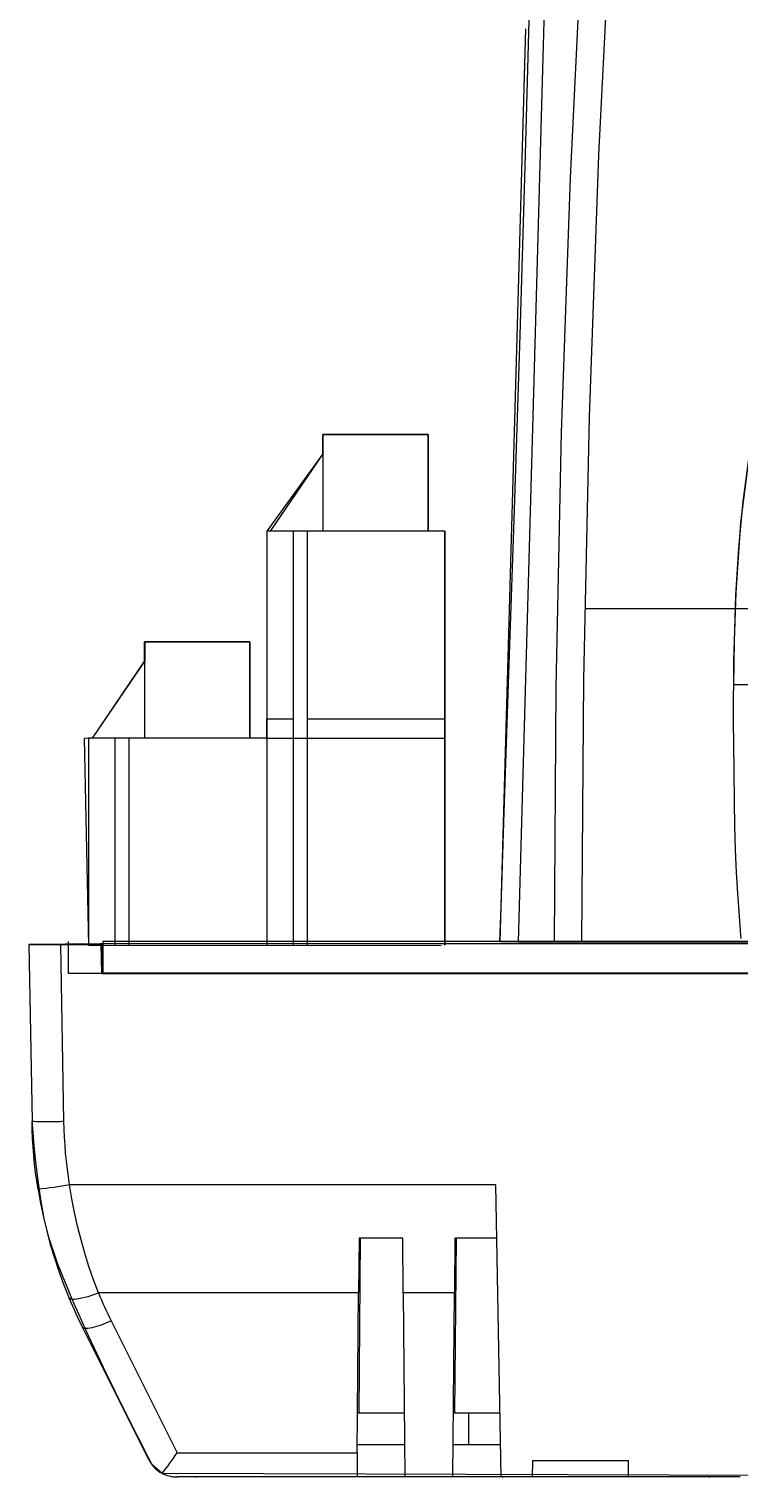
# Model space of a CAD drawing. Header units: metres. Extents: x 0 to 3575, y 0 to 842.
# Drawn here: x 2453.4 to 2494.7, y 583.6 to 667.9 of the extents above; entities that cross this region are included whole.
import ezdxf

# ---------------------------------------------------------------- set-up
doc = ezdxf.new("R2010")
doc.units = ezdxf.units.M
doc.layers.add('SCHEMATICS', color=7, linetype='Continuous')

msp = doc.modelspace()

# ---------------------------------------------------------------- linework, layer by layer
at = {"layer": 'SCHEMATICS', "color": 7}
for p, q in [((2485.013, 728.414), (2481.828, 614.765)), ((2482.253, 667.872), (2480.765, 614.765)), ((2470.471, 644.274), (2476.591, 644.274)), ((2470.471, 643.151), (2470.471, 644.274)), ((2476.592, 644.274), (2470.472, 644.274)), ((2470.472, 644.274), (2470.472, 643.151)), ((2476.591, 644.274), (2476.591, 638.661)), ((2476.592, 638.661), (2476.592, 644.274)), ((2470.472, 643.151), (2467.208, 638.661)), ((2470.471, 643.151), (2467.408, 638.661)), ((2470.471, 643.151), (2470.471, 638.661)), ((2467.206, 638.661), (2467.206, 627.741)), ((2468.736, 638.661), (2467.206, 638.661)), ((2467.208, 638.661), (2467.208, 626.618)), ((2468.736, 638.661), (2468.736, 626.618)), ((2469.551, 638.661), (2468.736, 638.661)), ((2477.568, 638.661), (2469.55, 638.661)), ((2469.551, 638.661), (2469.551, 626.618)), ((2477.57, 638.661), (2476.592, 638.661)), ((2477.568, 638.661), (2477.568, 627.741)), ((2477.57, 614.573), (2477.57, 638.661)), ((2588.326, 634.135), (2485.717, 634.135)), ((2460.106, 632.231), (2466.223, 632.231)), ((2460.106, 631.109), (2460.106, 632.231)), ((2466.225, 632.231), (2460.108, 632.231)), ((2460.108, 632.231), (2460.108, 631.109)), ((2466.223, 632.231), (2466.223, 626.618)), ((2466.225, 626.618), (2466.225, 632.231)), ((2460.106, 631.109), (2457.044, 626.618)), ((2460.108, 631.109), (2457.046, 626.618)), ((2460.106, 631.109), (2460.106, 626.618)), ((2581.394, 629.726), (2494.372, 629.726)), ((2467.206, 627.741), (2468.736, 627.741)), ((2467.206, 626.618), (2467.206, 627.741)), ((2469.551, 627.741), (2477.569, 627.741)), ((2477.569, 627.741), (2477.569, 626.618)), ((2457.046, 626.618), (2456.586, 626.599)), ((2456.586, 626.599), (2456.842, 614.573)), ((2456.842, 626.618), (2456.842, 614.573)), ((2458.372, 626.618), (2456.842, 626.618)), ((2458.372, 626.618), (2458.372, 614.573)), ((2459.188, 626.618), (2458.372, 626.618)), ((2467.207, 626.618), (2459.188, 626.618)), ((2459.188, 626.618), (2459.188, 614.573)), ((2467.208, 626.618), (2466.225, 626.618)), ((2467.207, 626.618), (2468.737, 626.618)), ((2467.207, 626.618), (2467.207, 614.573)), ((2468.737, 626.618), (2469.552, 626.618)), ((2468.737, 626.618), (2468.737, 614.573)), ((2469.551, 626.618), (2477.569, 626.618)), ((2469.552, 626.618), (2469.552, 614.573)), ((2477.569, 626.618), (2477.569, 614.573)), ((2457.572, 614.66), (2453.375, 614.621)), ((2453.375, 614.621), (2453.555, 604.337)), ((2453.376, 614.621), (2453.556, 604.337)), ((2455.232, 614.621), (2457.587, 614.621)), ((2455.235, 614.621), (2455.233, 614.621)), ((2455.413, 604.337), (2455.233, 614.621)), ((2455.668, 612.936), (2455.668, 614.797)), ((2456.842, 614.573), (2477.359, 614.563)), ((2633.214, 614.659), (2457.524, 614.659)), ((2457.614, 612.912), (2457.572, 614.66)), ((2457.657, 614.618), (2457.586, 614.618)), ((2457.587, 614.622), (2457.587, 614.622)), ((2457.587, 614.622), (2457.587, 612.948)), ((2457.587, 614.621), (2457.587, 614.621)), ((2457.655, 614.619), (2457.655, 614.619)), ((2457.655, 612.941), (2457.655, 614.619)), ((2457.658, 614.618), (2457.658, 614.618)), ((2593.282, 614.765), (2480.765, 614.765)), ((2481.828, 614.765), (2483.948, 614.765)), ((2483.948, 614.765), (2485.543, 614.765)), ((2485.542, 614.765), (2504.117, 614.765)), ((2458.457, 612.936), (2455.668, 612.936)), ((2457.584, 612.947), (2632.797, 612.943)), ((2632.847, 612.912), (2457.614, 612.912)), ((2538.398, 612.936), (2458.457, 612.936)), ((2480.542, 600.632), (2455.74, 600.632)), ((2455.742, 600.631), (2455.741, 600.631)), ((2480.838, 583.646), (2480.541, 600.631)), ((2472.578, 597.54), (2472.549, 594.354)), ((2472.652, 597.539), (2472.562, 587.366)), ((2475.125, 597.54), (2472.578, 597.54)), ((2475.152, 594.354), (2475.125, 597.54)), ((2478.155, 597.54), (2478.126, 594.354)), ((2478.222, 597.54), (2478.132, 587.367)), ((2480.601, 597.539), (2478.16, 597.539)), ((2455.697, 594.089), (2455.7, 594.08)), ((2455.7, 594.08), (2455.706, 594.073)), ((2455.706, 594.073), (2455.71, 594.065)), ((2455.71, 594.065), (2455.718, 594.058)), ((2455.718, 594.058), (2455.731, 594.045)), ((2455.731, 594.045), (2455.751, 594.032)), ((2455.751, 594.032), (2455.772, 594.021)), ((2455.772, 594.021), (2455.797, 594.012)), ((2455.797, 594.012), (2455.86, 593.998)), ((2455.86, 593.998), (2455.935, 593.99)), ((2455.935, 593.99), (2456.028, 593.993)), ((2456.028, 593.993), (2456.25, 594.016)), ((2456.25, 594.016), (2456.812, 594.145)), ((2456.812, 594.145), (2457.412, 594.353)), ((2472.55, 594.354), (2457.411, 594.354)), ((2472.473, 585.056), (2472.549, 594.353)), ((2478.127, 594.354), (2475.152, 594.354)), ((2475.152, 594.354), (2475.247, 583.647)), ((2478.035, 583.646), (2478.126, 594.353)), ((2456.497, 592.337), (2456.493, 592.343)), ((2456.503, 592.328), (2456.497, 592.337)), ((2460.329, 584.676), (2456.502, 592.328)), ((2456.509, 592.323), (2456.503, 592.328)), ((2456.515, 592.316), (2456.509, 592.323)), ((2456.53, 592.304), (2456.515, 592.316)), ((2456.55, 592.295), (2456.53, 592.304)), ((2456.572, 592.284), (2456.55, 592.295)), ((2456.598, 592.279), (2456.572, 592.284)), ((2456.659, 592.271), (2456.598, 592.279)), ((2456.734, 592.271), (2456.659, 592.271)), ((2456.824, 592.275), (2456.734, 592.271)), ((2457.04, 592.315), (2456.824, 592.275)), ((2457.579, 592.481), (2457.04, 592.315)), ((2458.155, 592.724), (2457.579, 592.481)), ((2458.155, 592.724), (2461.989, 585.056)), ((2472.491, 587.368), (2475.214, 587.368)), ((2478.066, 587.368), (2478.968, 587.368)), ((2478.967, 587.368), (2478.972, 587.368)), ((2478.967, 585.509), (2478.968, 587.368)), ((2478.968, 587.368), (2478.973, 587.368)), ((2478.973, 587.368), (2480.773, 587.368)), ((2475.23, 585.508), (2472.477, 585.508)), ((2478.966, 585.509), (2478.049, 585.509)), ((2480.805, 585.508), (2478.966, 585.508)), ((2461.989, 585.056), (2472.473, 585.056)), ((2472.473, 585.056), (2472.459, 583.646)), ((2482.664, 584.578), (2482.647, 583.646)), ((2482.664, 584.578), (2482.665, 584.578)), ((2488.262, 584.577), (2482.67, 584.577)), ((2482.67, 584.577), (2482.671, 584.577)), ((2487.521, 584.578), (2487.521, 584.578)), ((2487.527, 584.577), (2487.527, 584.577)), ((2488.262, 583.645), (2488.262, 584.577)), ((2460.499, 584.4), (2461.123, 583.863)), ((2461.123, 583.863), (2524.23, 583.645)), ((2461.987, 583.647), (2461.99, 583.647)), ((2472.459, 583.646), (2461.989, 583.646)), ((2461.993, 583.647), (2461.996, 583.647)), ((2461.993, 583.647), (2461.994, 583.647)), ((2461.995, 583.648), (2461.998, 583.648)), ((2461.995, 583.646), (2461.998, 583.646)), ((2461.996, 583.647), (2461.999, 583.647)), ((2461.998, 583.647), (2461.998, 583.647)), ((2461.999, 583.647), (2462, 583.647)), ((2462, 583.647), (2462.003, 583.647)), ((2462.004, 583.647), (2462.006, 583.647)), ((2462.009, 583.647), (2462.011, 583.647)), ((2462.009, 583.647), (2462.01, 583.647)), ((2462.01, 583.646), (2462.013, 583.646)), ((2462.011, 583.647), (2462.014, 583.647)), ((2462.012, 583.647), (2462.015, 583.647)), ((2462.014, 583.647), (2462.015, 583.647)), ((2462.015, 583.647), (2462.017, 583.647)), ((2462.015, 583.646), (2462.016, 583.646)), ((2462.017, 583.647), (2462.019, 583.647)), ((2462.017, 583.647), (2462.018, 583.645)), ((2462.019, 583.647), (2462.021, 583.647)), ((2462.019, 583.646), (2462.021, 583.646)), ((2462.021, 583.647), (2462.023, 583.645)), ((2462.021, 583.645), (2462.022, 583.645)), ((2462.022, 583.646), (2462.025, 583.644)), ((2462.023, 583.647), (2462.026, 583.645)), ((2462.026, 583.645), (2462.027, 583.645)), ((2462.026, 583.645), (2462.026, 583.645)), ((2462.027, 583.645), (2462.03, 583.645)), ((2462.027, 583.644), (2462.03, 583.644)), ((2462.03, 583.645), (2462.035, 583.645)), ((2462.03, 583.644), (2462.035, 583.644)), ((2462.031, 583.645), (2462.031, 583.645)), ((2462.035, 583.645), (2462.04, 583.645)), ((2462.035, 583.644), (2462.04, 583.644)), ((2462.036, 583.645), (2462.037, 583.645)), ((2462.039, 583.645), (2462.041, 583.645)), ((2462.04, 583.645), (2462.041, 583.645)), ((2462.041, 583.645), (2462.042, 583.645)), ((2462.041, 583.644), (2462.042, 583.644)), ((2462.042, 583.645), (2462.044, 583.645)), ((2462.046, 583.645), (2462.048, 583.645)), ((2462.048, 583.645), (2462.051, 583.642)), ((2462.049, 583.645), (2462.05, 583.645)), ((2462.05, 583.645), (2462.052, 583.645)), ((2462.052, 583.645), (2462.053, 583.645)), ((2462.052, 583.644), (2462.053, 583.644)), ((2462.052, 583.642), (2462.055, 583.642)), ((2462.053, 583.645), (2462.055, 583.645)), ((2462.054, 583.642), (2462.057, 583.642)), ((2462.055, 583.645), (2462.058, 583.642)), ((2463.047, 583.648), (2463.052, 583.648)), ((2463.052, 583.647), (2463.057, 583.647)), ((2463.089, 583.644), (2463.097, 583.644)), ((2463.09, 583.645), (2463.098, 583.645)), ((2475.247, 583.646), (2472.46, 583.646)), ((2478.034, 583.647), (2475.245, 583.647)), ((2475.247, 583.647), (2475.248, 583.647)), ((2475.251, 583.647), (2475.252, 583.647)), ((2475.316, 583.642), (2475.317, 583.642)), ((2475.319, 583.641), (2475.32, 583.641)), ((2478.033, 583.642), (2478.034, 583.642)), ((2478.036, 583.646), (2478.035, 583.646)), ((2480.838, 583.646), (2478.036, 583.646)), ((2478.041, 583.647), (2478.04, 583.647)), ((2478.1, 583.642), (2478.098, 583.642)), ((2478.105, 583.642), (2478.103, 583.642)), ((2480.838, 583.646), (2480.841, 583.646)), ((2482.648, 583.647), (2480.839, 583.647)), ((2480.843, 583.647), (2480.846, 583.647)), ((2480.907, 583.643), (2480.911, 583.643)), ((2480.909, 583.642), (2480.913, 583.642)), ((2482.652, 583.646), (2482.647, 583.646)), ((2482.647, 583.643), (2482.652, 583.643)), ((2482.657, 583.647), (2482.652, 583.647)), ((2488.257, 583.647), (2482.653, 583.647)), ((2482.785, 583.642), (2482.78, 583.642)), ((2482.789, 583.642), (2482.784, 583.642)), ((2494.748, 583.647), (2488.257, 583.647)), ((2488.261, 583.647), (2488.263, 583.647)), ((2488.262, 583.645), (2488.264, 583.645)), ((2488.327, 583.64), (2488.328, 583.64)), ((2488.331, 583.64), (2488.332, 583.64)), ((2492.97, 583.642), (2492.974, 583.64)), ((2492.974, 583.642), (2492.978, 583.64)), ((2493.254, 583.646), (2493.259, 583.646)), ((2493.259, 583.647), (2493.264, 583.647))]:
    msp.add_line(p, q, dxfattribs=at)
for points in [[(2485.543, 614.763), (2485.653, 630.034), (2485.982, 645.3), (2486.532, 660.557), (2487.3, 675.805), (2488.288, 691.039), (2489.495, 706.259), (2490.92, 721.461), (2492.565, 736.643)], [(2483.948, 614.764), (2484.053, 629.586), (2484.364, 644.403), (2484.881, 659.213), (2485.604, 674.013), (2486.533, 688.801), (2487.668, 703.576), (2489.008, 718.335), (2490.554, 733.076)], [(2480.765, 614.765), (2480.836, 616.813), (2481.026, 622.32), (2481.298, 630.333), (2481.615, 639.9), (2481.941, 650.066), (2482.24, 659.879), (2482.475, 668.387), (2482.61, 674.634)], [(2494.418, 622.869), (2494.396, 624.771), (2494.367, 627.628), (2494.386, 631.163), (2494.509, 635.101), (2494.792, 639.166), (2495.29, 643.083), (2496.058, 646.575), (2497.153, 649.366)], [(2494.372, 629.726), (2494.41, 632.256), (2494.503, 634.933), (2494.667, 637.673), (2494.92, 640.391), (2495.277, 643.004), (2495.757, 645.427), (2496.377, 647.576), (2497.153, 649.366)], [(2494.813, 614.973), (2494.796, 615.166), (2494.751, 615.707), (2494.688, 616.534), (2494.615, 617.588), (2494.543, 618.808), (2494.48, 620.135), (2494.435, 621.509), (2494.418, 622.869)], [(2453.376, 614.621), (2453.49, 614.621), (2453.604, 614.621), (2453.719, 614.621), (2453.833, 614.621), (2453.948, 614.621), (2454.063, 614.621), (2454.177, 614.621), (2454.291, 614.621)], [(2454.291, 614.621), (2454.409, 614.621), (2454.527, 614.621), (2454.645, 614.621), (2454.763, 614.621), (2454.881, 614.621), (2454.999, 614.621), (2455.117, 614.621), (2455.235, 614.621)], [(2457.677, 612.97), (2632.604, 612.97), (2632.604, 614.798), (2457.677, 614.798), (2457.677, 612.97)], [(2481.295, 614.772), (2481.228, 614.772), (2481.162, 614.772), (2481.095, 614.771), (2481.029, 614.771), (2480.962, 614.77), (2480.896, 614.769), (2480.83, 614.767), (2480.764, 614.765)], [(2481.828, 614.765), (2481.761, 614.767), (2481.694, 614.769), (2481.627, 614.77), (2481.56, 614.771), (2481.494, 614.771), (2481.428, 614.772), (2481.361, 614.772), (2481.295, 614.772)], [(2453.906, 600.37), (2453.831, 600.863), (2453.764, 601.357), (2453.707, 601.852), (2453.659, 602.347), (2453.619, 602.844), (2453.588, 603.341), (2453.566, 603.839), (2453.553, 604.338)], [(2453.555, 604.337), (2453.566, 604.155), (2453.603, 603.653), (2453.666, 602.898), (2453.76, 601.956), (2453.886, 600.894), (2454.048, 599.779), (2454.248, 598.677), (2454.488, 597.654)], [(2453.556, 604.337), (2453.672, 604.333), (2453.788, 604.33), (2453.904, 604.327), (2454.02, 604.324), (2454.136, 604.322), (2454.252, 604.32), (2454.368, 604.319), (2454.485, 604.319)], [(2454.485, 604.319), (2454.601, 604.319), (2454.717, 604.32), (2454.833, 604.322), (2454.949, 604.324), (2455.065, 604.327), (2455.181, 604.33), (2455.297, 604.333), (2455.413, 604.337)], [(2455.741, 600.632), (2455.671, 601.093), (2455.609, 601.554), (2455.555, 602.016), (2455.51, 602.479), (2455.472, 602.942), (2455.444, 603.407), (2455.423, 603.872), (2455.411, 604.337)], [(2455.742, 600.631), (2455.513, 600.592), (2455.285, 600.555), (2455.056, 600.519), (2454.826, 600.485), (2454.597, 600.453), (2454.367, 600.423), (2454.137, 600.395), (2453.907, 600.369)], [(2457.412, 594.353), (2457.127, 595.116), (2456.864, 595.886), (2456.622, 596.663), (2456.403, 597.446), (2456.204, 598.235), (2456.028, 599.029), (2455.874, 599.828), (2455.742, 600.631)], [(2453.907, 600.369), (2454.05, 599.563), (2454.216, 598.762), (2454.406, 597.966), (2454.618, 597.176), (2454.854, 596.393), (2455.112, 595.618), (2455.393, 594.85), (2455.697, 594.09)], [(2454.488, 597.654), (2455.03, 596.043), (2455.844, 594.053), (2456.824, 591.866), (2457.864, 589.667), (2458.857, 587.637), (2459.699, 585.961), (2460.281, 584.821), (2460.499, 584.4)], [(2455.703, 594.071), (2455.796, 593.853), (2455.89, 593.635), (2455.986, 593.417), (2456.084, 593.2), (2456.183, 592.984), (2456.285, 592.769), (2456.388, 592.556), (2456.494, 592.343)], [(2457.412, 594.353), (2457.499, 594.146), (2457.587, 593.941), (2457.678, 593.736), (2457.77, 593.532), (2457.864, 593.329), (2457.959, 593.127), (2458.057, 592.925), (2458.156, 592.724)], [(2460.329, 584.676), (2460.397, 584.547), (2460.475, 584.425), (2460.562, 584.311), (2460.659, 584.203), (2460.764, 584.104), (2460.876, 584.014), (2460.996, 583.932), (2461.123, 583.861)], [(2461.122, 583.862), (2461.24, 584.005), (2461.356, 584.149), (2461.469, 584.296), (2461.578, 584.444), (2461.685, 584.594), (2461.789, 584.746), (2461.89, 584.9), (2461.989, 585.056)], [(2461.122, 583.862), (2461.222, 583.813), (2461.325, 583.769), (2461.43, 583.732), (2461.537, 583.702), (2461.646, 583.677), (2461.756, 583.66), (2461.868, 583.65), (2461.98, 583.646)], [(2461.98, 583.646), (2461.982, 583.646), (2461.983, 583.646), (2461.985, 583.646), (2461.986, 583.646), (2461.987, 583.646), (2461.988, 583.646), (2461.988, 583.646), (2461.989, 583.646)]]:
    msp.add_lwpolyline(points, dxfattribs=at)

doc.saveas('drawing.dxf')
